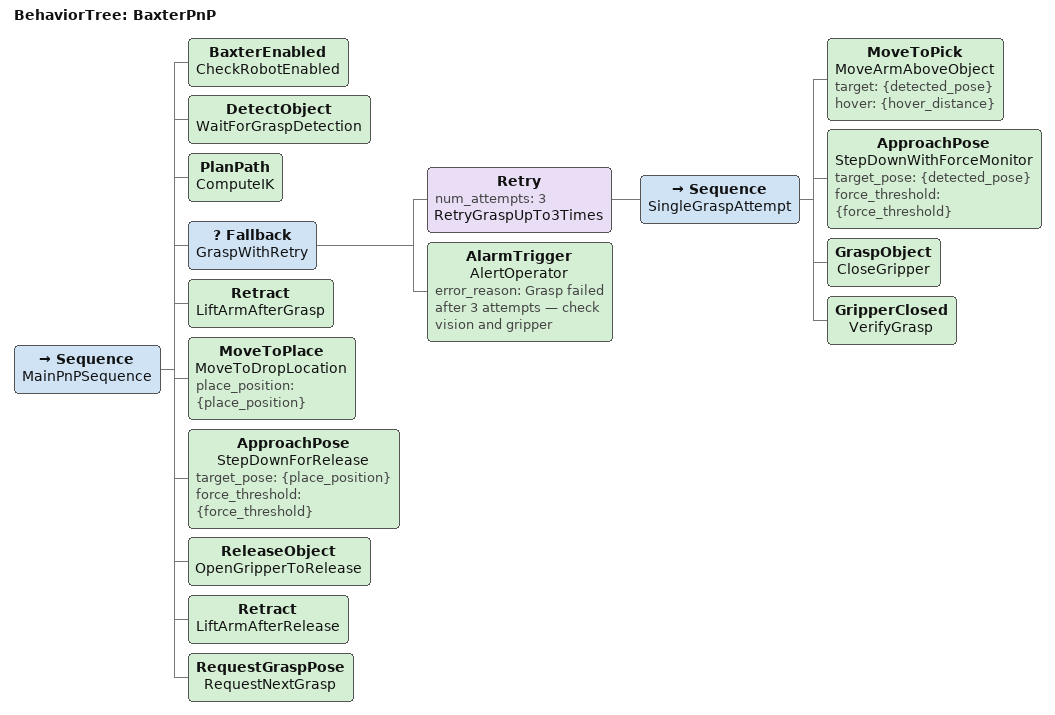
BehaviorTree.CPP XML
<?xml version="1.0"?>

<root BTCPP_format="4">

  <BehaviorTree ID="BaxterPnP">

    <!--
    Main Sequence — 所有步骤按顺序执行
    任何一步 FAILURE 都会终止整个 Sequence（安全行为）
    -->
    <Sequence name="MainPnPSequence">

      <!-- Step 1: 检查机器人使能状态 -->
      <BaxterEnabled name="CheckRobotEnabled"/>

      <!-- Step 2: 等待视觉检测到物体 -->
      <DetectObject name="WaitForGraspDetection"/>

      <!-- Step 3: IK路径规划（后台线程异步求解） -->
      <PlanPath name="ComputeIK"/>

      <Fallback name="GraspWithRetry">

        <!-- 尝试1-3次抓取 -->
        <Retry num_attempts="3" name="RetryGraspUpTo3Times">
          <Sequence name="SingleGraspAttempt">

            <!-- 4a: 移动到物体上方hover位置 -->
            <MoveToPick name="MoveArmAboveObject"
                        target="{detected_pose}"
                        hover="{hover_distance}"/>

            <!-- 4b: 逐步下降接近，监控力传感器 -->
            <!-- 对应Python: _approach(pose) (pnp.py:28-41) -->
            <ApproachPose name="StepDownWithForceMonitor"
                          target_pose="{detected_pose}"
                          force_threshold="{force_threshold}"/>

            <!-- 4c: 闭合夹爪 -->
            <!-- 对应Python: self.robot.close_gripper() (robot.py:63) -->
            <GraspObject name="CloseGripper"/>

            <!-- 4d: 验证夹爪确实闭合（物体被抓取） -->
            <GripperClosed name="VerifyGrasp"/>

          </Sequence>
        </Retry>

        <!-- 所有重试失败 → 触发报警 -->
        <AlarmTrigger name="AlertOperator"
                      error_reason="Grasp failed after 3 attempts — check vision and gripper"/>

      </Fallback>

      <!-- Step 5: 抓取后抬臂 -->
      <!-- 对应Python: _retract() (pnp.py:44-56) -->
      <Retract name="LiftArmAfterGrasp"/>

      <!-- Step 6: 移动到放置位置 -->
      <MoveToPlace name="MoveToDropLocation"
                   place_position="{place_position}"/>

      <!-- Step 7: 放置前接近 -->
      <ApproachPose name="StepDownForRelease"
                    target_pose="{place_position}"
                    force_threshold="{force_threshold}"/>

      <!-- Step 8: 打开夹爪释放物体 -->
      <ReleaseObject name="OpenGripperToRelease"/>

      <!-- Step 9: 释放后抬臂 -->
      <Retract name="LiftArmAfterRelease"/>

      <!-- Step 10: 请求下一轮视觉检测 -->
      <RequestGraspPose name="RequestNextGrasp"/>

    </Sequence>

  </BehaviorTree>

  <!-- Blackboard 默认值（可在launch文件中覆盖） -->
  <Blackboard>
    <key name="force_threshold" value="-8.0" type="double"/>
    <key name="hover_distance"  value="0.12" type="double"/>
    <key name="step_size"       value="0.05" type="double"/>
  </Blackboard>

</root>
